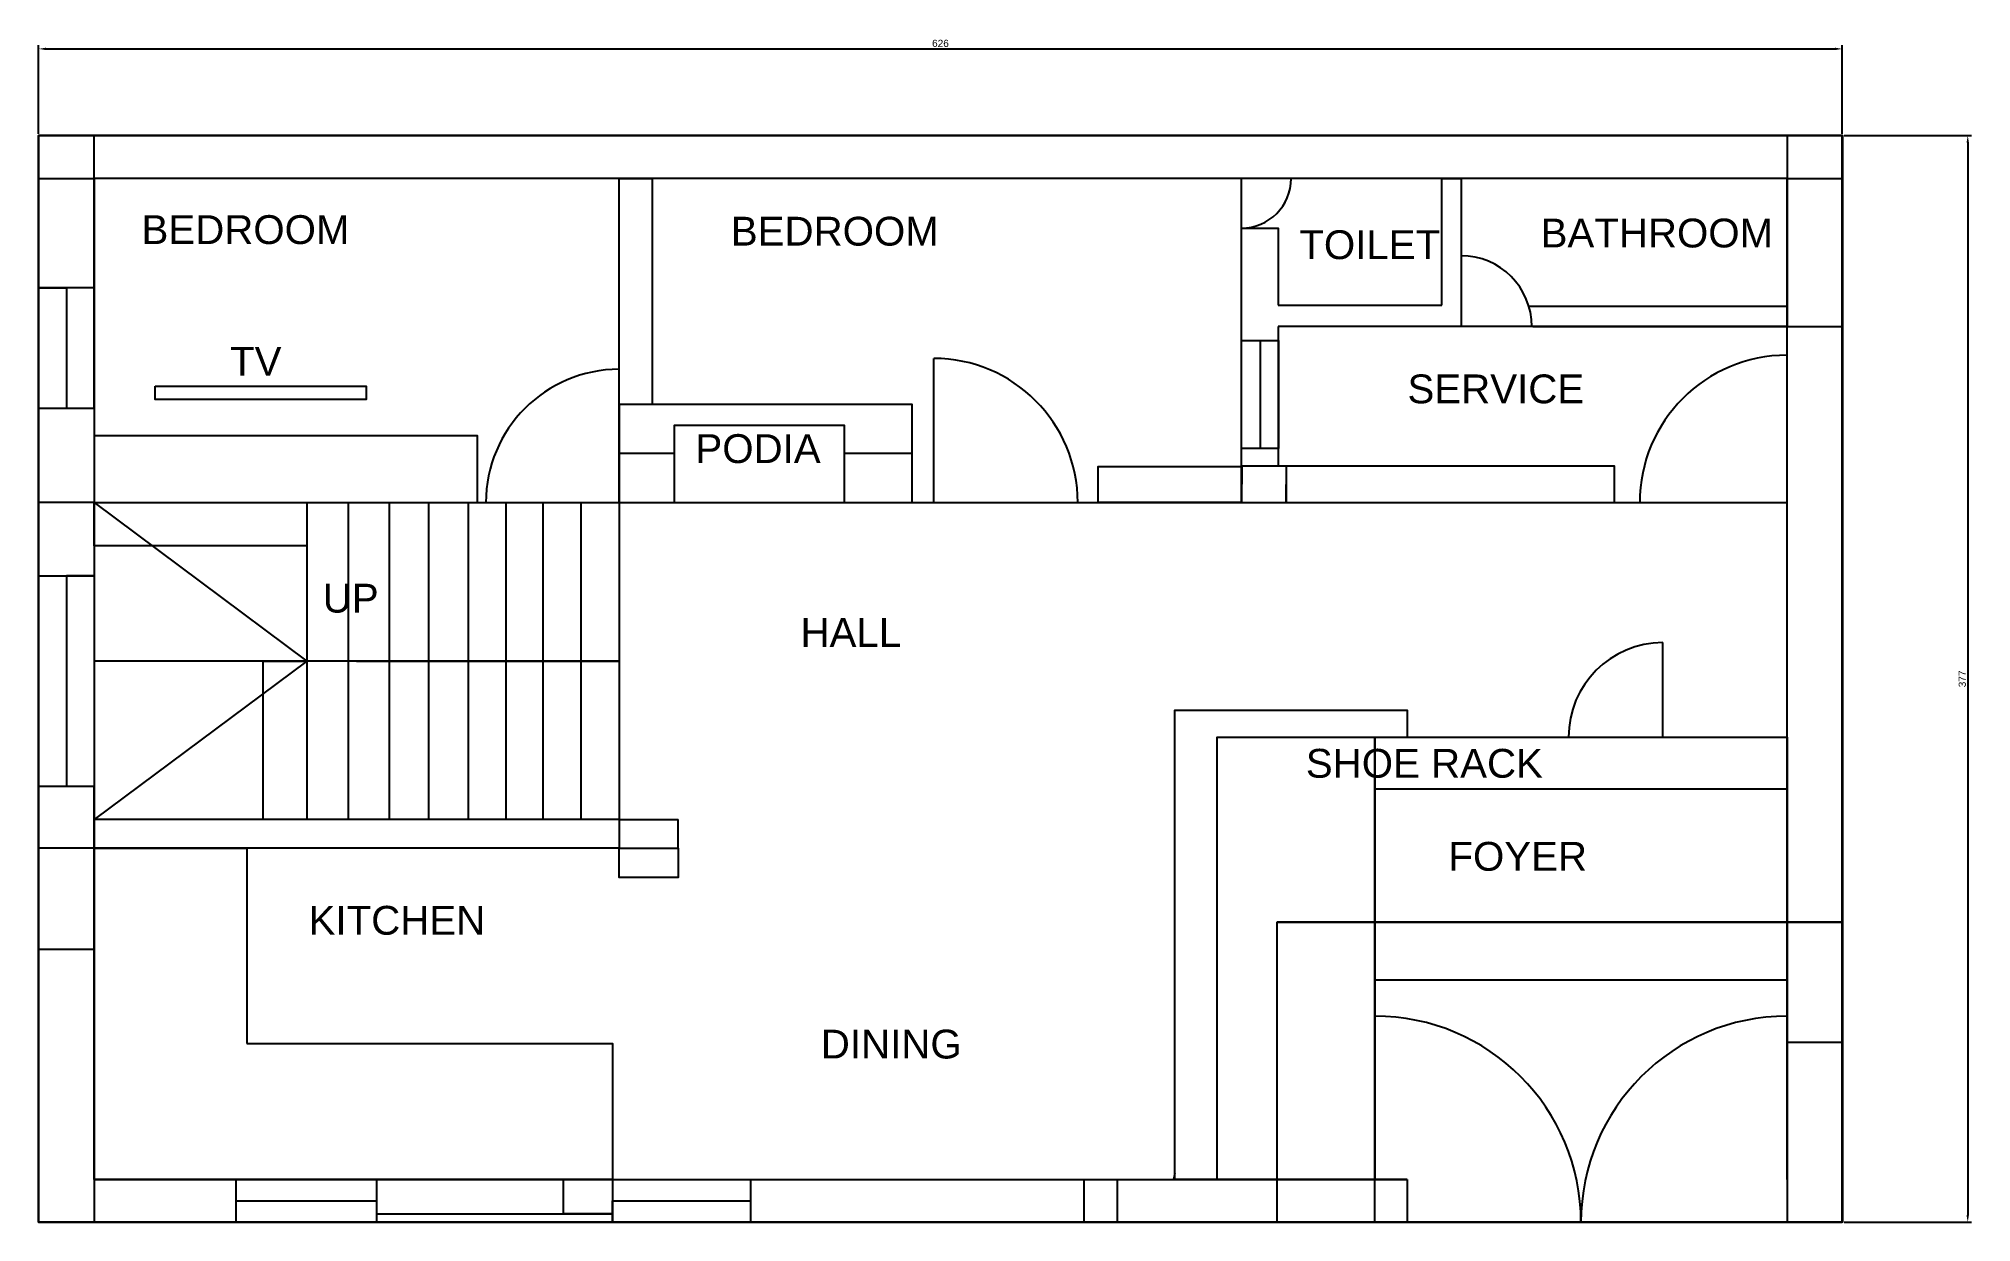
# Model space of a CAD drawing. Header units: millimetres. Extents: x 249 to 919, y 350 to 761.
import ezdxf

# ---------------------------------------------------------------- set-up
doc = ezdxf.new("R2010")
doc.units = ezdxf.units.MM
doc.styles.get("Standard").update_dxf_attribs({"font": 'arial.ttf'})
doc.dimstyles.new('ISO-25', dxfattribs={"dimtxt": 2.5, "dimasz": 2.5, "dimexe": 1.25, "dimexo": 0.625, "dimtad": 1, "dimtxsty": 'Standard', "dimcen": 2.5, "dimadec": 0, "dimazin": 0, "dimtfac": 1, "dimtmove": 0, "dimatfit": 3, "dimfxl": 1, "dimarcsym": 0})

# ---------------------------------------------------------------- blocks, each defined once
blk = doc.blocks.new('*D25')
at = {"color": 0, "lineweight": -2, "transparency": 16777216}
for p, q in [((248.69, 727.6), (248.69, 758.27)), ((874.69, 727.6), (874.69, 758.27)), ((251.19, 757.02), (872.19, 757.02))]:
    blk.add_line(p, q, dxfattribs=at)
at = {"color": 0, "transparency": 16777216}
for points in [[(251.19, 757.44), (251.19, 756.6), (248.69, 757.02)], [(872.19, 757.44), (872.19, 756.6), (874.69, 757.02)]]:
    blk.add_solid(points, dxfattribs=at)
at = {"layer": 'Defpoints', "color": 0, "transparency": 16777216}
for p in [(874.69, 757.02), (248.69, 726.98), (874.69, 726.98)]:
    blk.add_point(p, dxfattribs=at)
at = {"color": 0, "transparency": 16777216, "insert": (561.69, 758.92), "char_height": 2.5, "attachment_point": 5}
blk.add_mtext('626', dxfattribs=at)
blk = doc.blocks.new('*D27')
at = {"color": 0, "lineweight": -2, "transparency": 16777216}
for p, q in [((875.32, 726.98), (919.49, 726.98)), ((918.24, 724.48), (918.24, 352.48)), ((875.32, 349.98), (919.49, 349.98))]:
    blk.add_line(p, q, dxfattribs=at)
at = {"color": 0, "transparency": 16777216}
for points in [[(917.82, 724.48), (918.65, 724.48), (918.24, 726.98)], [(917.82, 352.48), (918.65, 352.48), (918.24, 349.98)]]:
    blk.add_solid(points, dxfattribs=at)
at = {"layer": 'Defpoints', "color": 0, "transparency": 16777216}
for p in [(874.69, 726.98), (874.69, 349.98), (918.24, 349.98)]:
    blk.add_point(p, dxfattribs=at)
at = {"color": 0, "transparency": 16777216, "insert": (916.34, 538.48), "char_height": 2.5, "attachment_point": 5, "rotation": 90}
blk.add_mtext('377', dxfattribs=at)

msp = doc.modelspace()

# ---------------------------------------------------------------- linework, layer by layer
for p, q in [((874.694, 726.98), (248.694, 726.98)), ((248.694, 726.98), (248.694, 349.98)), ((267.912, 726.98), (248.694, 726.98)), ((248.694, 726.98), (248.694, 712.106)), ((267.912, 632.341), (267.912, 726.98)), ((874.729, 726.98), (855.512, 726.98)), ((855.512, 726.98), (855.512, 712.106)), ((874.694, 349.98), (874.694, 726.98)), ((874.694, 712.106), (874.729, 726.98)), ((248.694, 712.106), (267.912, 712.106)), ((450.156, 599.64), (450.156, 712.106)), ((666.197, 599.64), (666.197, 712.106)), ((855.512, 712.106), (874.694, 712.106)), ((855.512, 712.106), (855.512, 660.692)), ((267.912, 674.164), (248.694, 674.164)), ((248.694, 674.164), (258.303, 674.164)), ((258.303, 674.164), (258.303, 632.341)), ((267.912, 632.341), (267.912, 674.164)), ((679.055, 612.232), (679.055, 660.692)), ((855.512, 660.692), (679.055, 660.692)), ((855.512, 660.692), (874.694, 660.692)), ((874.694, 660.692), (874.729, 454.048)), ((559.355, 599.64), (559.355, 649.64)), ((248.694, 632.341), (267.912, 632.341)), ((258.303, 632.341), (267.912, 632.341)), ((248.694, 501.113), (248.694, 622.832)), ((248.694, 599.64), (248.694, 599.64)), ((267.912, 599.64), (248.694, 599.64)), ((248.694, 599.64), (248.694, 574.27)), ((267.912, 599.64), (450.156, 599.64)), ((267.912, 599.64), (341.777, 544.682)), ((341.777, 599.64), (341.777, 489.724)), ((356.158, 599.64), (356.158, 489.724)), ((370.364, 599.64), (370.364, 489.724)), ((384.044, 599.64), (384.044, 489.724)), ((397.724, 599.64), (397.724, 489.724)), ((410.878, 599.64), (410.878, 489.724)), ((423.681, 599.64), (423.681, 489.724)), ((436.839, 599.64), (436.839, 489.724)), ((450.156, 599.64), (666.197, 599.64)), ((450.156, 599.64), (450.156, 489.724)), ((666.197, 599.64), (855.512, 599.64)), ((248.694, 574.27), (267.912, 574.27)), ((267.912, 574.27), (258.303, 574.27)), ((258.303, 574.27), (258.303, 501.113)), ((812.374, 518.293), (812.452, 551.061)), ((450.156, 544.682), (267.912, 544.682)), ((341.777, 544.682), (267.912, 489.724)), ((359.034, 544.682), (450.156, 544.682)), ((267.912, 501.113), (248.694, 501.113)), ((258.303, 501.113), (248.694, 501.113)), ((267.912, 444.722), (267.912, 501.113)), ((712.477, 500.361), (855.512, 500.361)), ((450.156, 489.724), (267.912, 489.724)), ((450.156, 489.724), (450.156, 479.724)), ((450.156, 489.724), (470.608, 489.724)), ((470.608, 479.724), (470.608, 489.724)), ((267.912, 479.724), (248.694, 479.724)), ((248.694, 479.724), (248.694, 444.722)), ((450.156, 479.724), (267.912, 479.724)), ((450.156, 479.724), (470.608, 479.724)), ((678.47, 454.048), (874.729, 454.048)), ((874.729, 454.048), (874.694, 412.318)), ((248.694, 444.722), (267.912, 444.722)), ((712.477, 434.136), (855.512, 434.136)), ((874.694, 412.318), (855.512, 412.318)), ((267.912, 364.853), (267.912, 349.98)), ((317.228, 349.98), (317.228, 364.853)), ((317.228, 364.853), (365.901, 364.853)), ((365.901, 364.853), (365.901, 349.98)), ((430.862, 352.903), (430.862, 364.853)), ((447.837, 364.853), (447.837, 349.98)), ((495.811, 364.853), (495.811, 349.98)), ((611.615, 349.98), (611.615, 364.853)), ((622.984, 364.853), (622.984, 349.98)), ((723.711, 364.853), (723.711, 349.98)), ((855.512, 364.853), (855.512, 349.98)), ((317.228, 357.416), (365.901, 357.416)), ((447.837, 349.98), (447.837, 357.416)), ((447.837, 357.416), (495.811, 357.416)), ((248.694, 349.98), (874.694, 349.98)), ((267.912, 349.98), (317.228, 349.98)), ((365.901, 352.903), (447.837, 352.903)), ((447.837, 352.903), (430.862, 352.903)), ((495.811, 349.98), (447.837, 349.98)), ((622.984, 349.98), (611.615, 349.98))]:
    msp.add_line(p, q)
at = {"color": 3, "linetype": 'ByBlock'}
for p, q in [((874.729, 454.048), (678.47, 454.048)), ((678.47, 454.048), (678.47, 349.98))]:
    msp.add_line(p, q, dxfattribs=at)
for points in [[(248.694, 712.106), (248.694, 726.98), (874.694, 726.98), (874.694, 712.106)], [(267.912, 349.98), (248.694, 349.98), (248.694, 726.98), (267.912, 726.98)], [(855.512, 726.98), (874.729, 726.98), (874.729, 349.98), (855.512, 349.98)], [(267.912, 712.106), (267.912, 364.853)], [(855.512, 712.106), (267.912, 712.106)], [(735.677, 668.103), (735.677, 712.106), (742.365, 712.106), (742.365, 660.692), (735.677, 660.692)], [(855.512, 364.853), (855.512, 712.106)], [(666.197, 660.78), (666.197, 694.875), (678.919, 694.875), (678.919, 668.103)], [(678.919, 668.103), (735.677, 668.103)], [(742.365, 668.103), (742.365, 660.692), (678.919, 660.692), (678.919, 660.78)], [(765.898, 667.745), (765.898, 667.745), (855.512, 667.745), (855.512, 660.692), (765.898, 660.692)], [(248.694, 622.832), (248.694, 599.64)], [(267.912, 599.64), (401.039, 599.64), (401.039, 622.832), (267.912, 622.832)], [(469.32, 616.638), (450.156, 616.638), (450.156, 599.64), (551.819, 599.64), (551.819, 616.638), (528.43, 616.638)], [(723.711, 364.853), (643.008, 364.853), (643.008, 527.679), (723.711, 527.679), (723.711, 518.293)], [(320.926, 364.853), (267.912, 364.853), (267.912, 479.724), (320.926, 479.724), (320.926, 411.991)], [(320.926, 411.991), (447.837, 411.991), (447.837, 364.853), (267.912, 364.853), (267.912, 411.991)], [(874.694, 364.853), (874.694, 364.853), (874.694, 349.98), (248.694, 349.98), (248.694, 364.853)], [(267.912, 364.853), (723.711, 364.853)]]:
    msp.add_lwpolyline(points)
for points in [[(450.156, 712.106), (461.666, 712.106), (461.666, 633.636), (450.156, 633.636)], [(855.512, 660.692), (767.283, 660.692), (767.283, 660.692), (855.512, 660.692)], [(666.197, 655.873), (679.055, 655.873), (679.055, 618.358), (666.197, 618.358)], [(666.197, 655.873), (672.626, 655.873), (672.626, 618.358), (666.197, 618.358)], [(450.156, 599.64), (450.156, 599.64), (450.156, 633.636), (450.156, 633.636)], [(450.156, 599.64), (551.819, 599.64), (551.819, 633.636), (450.156, 633.636)], [(666.197, 599.64), (616.456, 599.64), (616.456, 612.173), (666.197, 612.173)], [(666.197, 599.64), (681.7, 599.64), (681.738, 612.232), (666.235, 612.232)], [(666.197, 599.64), (666.197, 599.64), (666.197, 612.173), (666.197, 612.173)], [(681.719, 599.64), (795.642, 599.626), (795.642, 612.218), (681.719, 612.232)], [(267.912, 599.64), (341.777, 599.64), (341.777, 584.595), (267.912, 584.595)], [(341.777, 489.724), (326.635, 489.724), (326.635, 544.682), (341.777, 544.682)], [(712.477, 364.853), (657.691, 364.853), (657.691, 518.3), (712.477, 518.3)], [(855.512, 349.98), (712.477, 349.98), (712.477, 518.293), (855.512, 518.293)], [(450.156, 479.724), (470.633, 479.724), (470.633, 469.612), (450.156, 469.612)]]:
    msp.add_lwpolyline(points, close=True)
at = {"color": 7, "true_color": 0xffffff}
for points in [[(289.19, 640.058), (362.354, 640.058), (362.354, 635.436), (289.19, 635.436)], [(469.32, 599.64), (528.43, 599.64), (528.43, 626.413), (469.32, 626.413)]]:
    msp.add_lwpolyline(points, close=True, dxfattribs=at)
for centre, radius, start, end in [((666.197, 712.106), 17.232, 270, 0), ((742.365, 660.692), 24.568, 0, 90), ((855.512, 599.64), 51.128, 90, 180), ((450.156, 599.64), 46.239, 90, 180), ((559.355, 599.64), 50, 0, 90), ((855.512, 599.64), 51.128, 67.922074, 67.963904), ((812.452, 518.293), 32.768, 90, 180), ((855.512, 599.64), 51.128, 292.036096, 292.077926), ((712.477, 349.98), 71.517, 0, 90), ((855.512, 349.98), 71.517, 90, 180), ((855.512, 349.98), 71.517, 74.412587, 74.441359), ((712.477, 349.98), 71.517, 166.255214, 167.99686)]:
    msp.add_arc(centre, radius, start, end)

# ---------------------------------------------------------------- texts
at = {"char_height": 10, "attachment_point": 1}
for s, width, insert in [('BEDROOM', 10, (284.396, 699.333)), ('BEDROOM', 10, (488.936, 698.789)), ('BATHROOM', 10, (769.986, 698.146)), ('TOILET', 10, (686.237, 694.1)), ('TV', 10, (315.12, 653.651)), ('SERVICE', 10, (723.786, 644.077)), ('PODIA', 10, (476.65, 623.367)), ('UP', 10, (347.315, 571.477)), ('HALL', 10, (513.116, 559.571)), ('SHOE RACK', 89.98257, (688.514, 514.2)), ('FOYER', 10, (737.985, 481.938)), ('KITCHEN', 10, (342.382, 459.749)), ('DINING', 10, (520.164, 416.809))]:
    msp.add_mtext_dynamic_manual_height_columns(s, width=width, gutter_width=12.5, heights=[0], dxfattribs=dict(at, insert=insert))

# ---------------------------------------------------------------- dimensions: what is measured, and where the dimension line sits
dim = msp.add_linear_dim(base=(874.694, 757.021), p1=(248.694, 726.98), p2=(874.694, 726.98), dimstyle='ISO-25', override={"dimtxsty": 'Standard'})
dim.commit()
dim.dimension.update_dxf_attribs({"geometry": '*D25', "text_midpoint": (561.694, 758.923)})
dim = msp.add_linear_dim(base=(918.238, 349.98), p1=(874.694, 726.98), p2=(874.694, 349.98), angle=90, dimstyle='ISO-25')
dim.commit()
dim.dimension.update_dxf_attribs({"geometry": '*D27', "text_midpoint": (916.335, 538.48)})

doc.saveas('drawing.dxf')
